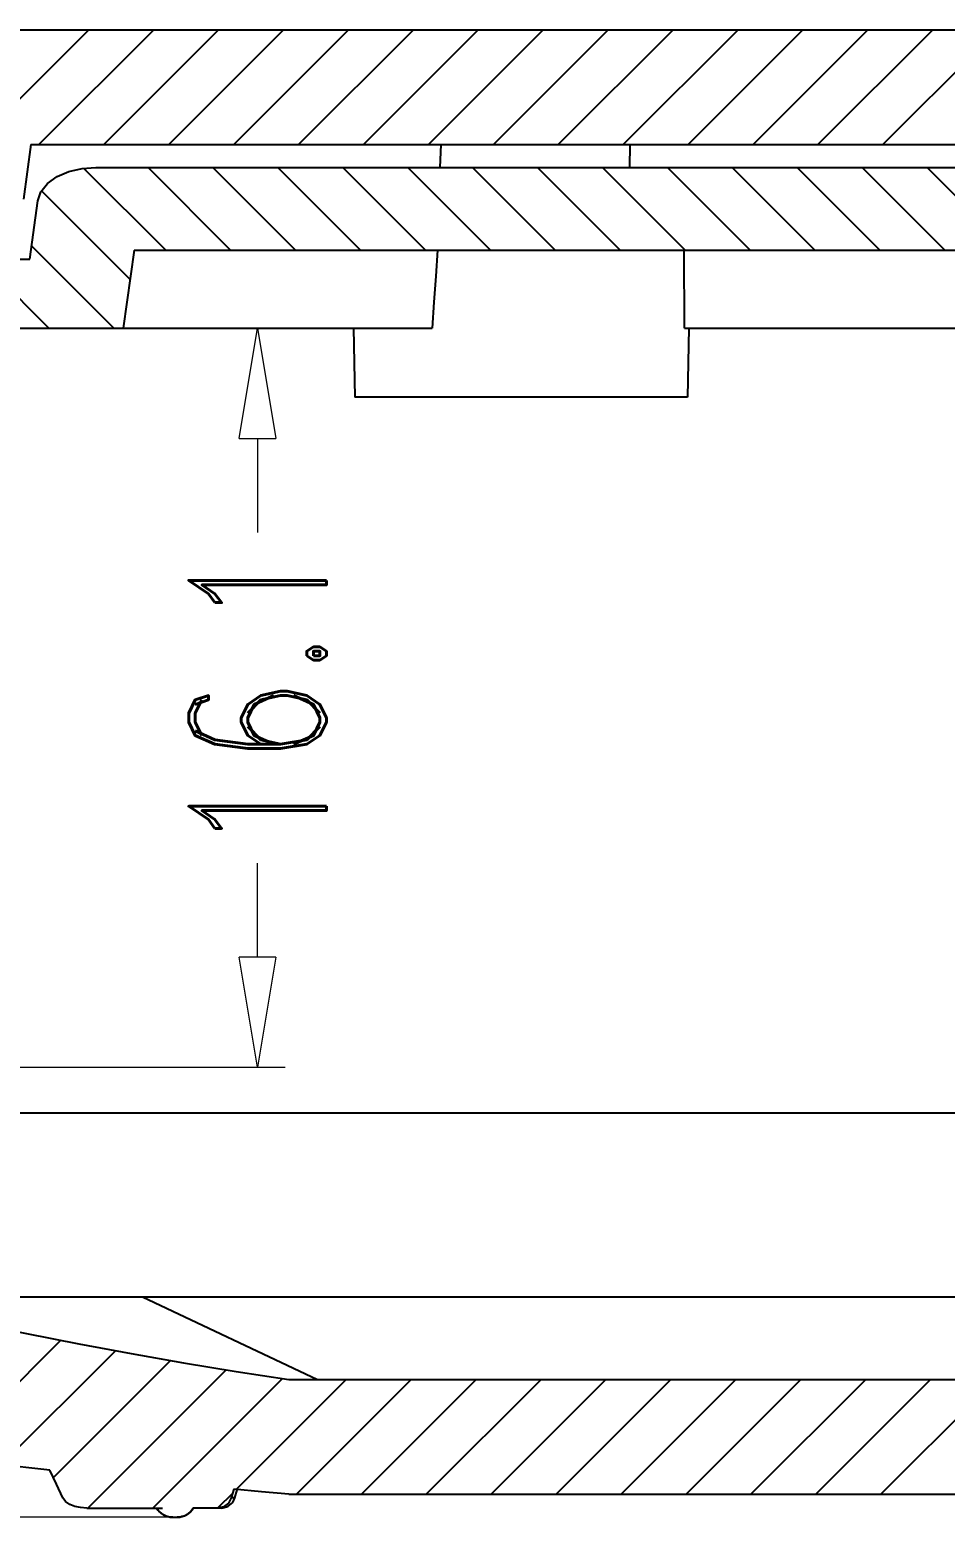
# Model space of a CAD drawing. Header units: millimetres. Extents: x 3608 to 4003, y 1445 to 1719.
# Drawn here: x 3653.86 to 3673.8, y 1521.85 to 1554.25 of the extents above; entities that cross this region are included whole.
import ezdxf

# ---------------------------------------------------------------- set-up
doc = ezdxf.new("R2010")
doc.units = ezdxf.units.MM
doc.layers.add('dim', color=82, linetype='Continuous', lineweight=9)
doc.styles.add('ROMAND', font='romand.shx', dxfattribs={"width": 0.75, "bigfont": 'gbcbig.shx'})
doc.dimstyles.new('YanXiu', dxfattribs={"dimtxt": 2.5, "dimasz": 2.2, "dimexe": 1, "dimexo": 0, "dimgap": 0.66, "dimtad": 0, "dimzin": 9, "dimdsep": 46, "dimtxsty": 'ROMAND', "dimblk": 'CLOSEDBLANK', "dimcen": 0, "dimclrd": 3, "dimclre": 3, "dimclrt": 7, "dimazin": 2, "dimtfac": 1, "dimtofl": 0, "dimtmove": 0, "dimatfit": 3, "dimldrblk": 'CLOSEDBLANK', "dimfxl": 0, "dimlwd": 5, "dimlwe": 5, "dimarcsym": 0})

# ---------------------------------------------------------------- blocks, each defined once
blk = doc.blocks.new('_ClosedBlank')
at = {"color": 0, "linetype": 'ByBlock', "lineweight": -2}
for p, q in [((-1, 0.167), (0, 0)), ((-1, 0.167), (-1, -0.167)), ((0, 0), (-1, -0.167))]:
    blk.add_line(p, q, dxfattribs=at)
blk = doc.blocks.new('*D10')
at = {"layer": 'Defpoints', "color": 0}
for p in [(3640.324, 1554.248), (3627.325, 1521.848), (3657.021, 1521.848)]:
    blk.add_point(p, dxfattribs=at)
at = {"layer": 'dim', "color": 3, "lineweight": 5}
for p, q in [((3640.324, 1554.248), (3626.725, 1554.248)), ((3627.325, 1551.848), (3627.325, 1542.183)), ((3627.325, 1524.248), (3627.325, 1533.913)), ((3657.021, 1521.848), (3626.725, 1521.848))]:
    blk.add_line(p, q, dxfattribs=at)
at = {"layer": 'dim', "color": 3, "lineweight": 5, "xscale": 2.4, "yscale": 2.4, "zscale": 2.4}
for p, rotation in [((3627.325, 1554.248), 90), ((3627.325, 1521.848), 270)]:
    blk.add_blockref('_ClosedBlank', p, dxfattribs=dict(at, rotation=rotation))
at = {"layer": 'dim', "color": 7, "insert": (3627.325, 1538.048), "char_height": 3, "attachment_point": 5, "rotation": 90, "style": 'ROMAND'}
blk.add_mtext('32.4', dxfattribs=at)
blk = doc.blocks.new('*D28')
at = {"layer": 'Defpoints', "color": 0}
for p in [(3655.891, 1547.748), (3658.821, 1547.748), (3652.563, 1531.648)]:
    blk.add_point(p, dxfattribs=at)
at = {"layer": 'dim', "color": 3, "lineweight": 5}
for p, q in [((3655.891, 1547.748), (3659.42, 1547.748)), ((3658.821, 1545.348), (3658.821, 1543.298)), ((3658.821, 1534.048), (3658.821, 1536.098)), ((3652.563, 1531.648), (3659.42, 1531.648))]:
    blk.add_line(p, q, dxfattribs=at)
at = {"layer": 'dim', "color": 3, "lineweight": 5, "xscale": 2.4, "yscale": 2.4, "zscale": 2.4}
for p, rotation in [((3658.821, 1547.748), 90), ((3658.821, 1531.648), 270)]:
    blk.add_blockref('_ClosedBlank', p, dxfattribs=dict(at, rotation=rotation))
at = {"layer": 'dim', "color": 7, "insert": (3658.821, 1539.698), "char_height": 3, "attachment_point": 5, "rotation": 90, "style": 'ROMAND'}
blk.add_mtext('16.1', dxfattribs=at)

msp = doc.modelspace()

# ---------------------------------------------------------------- linework, layer by layer
at = {"color": 7, "linetype": 'Continuous'}
for p, q in [((3640.324, 1554.248), (3733.177, 1554.248)), ((3653.884, 1551.748), (3653.724, 1550.559)), ((3653.884, 1551.748), (3716.961, 1551.748)), ((3662.815, 1551.748), (3662.792, 1551.248)), ((3666.933, 1551.748), (3666.924, 1551.248)), ((3654.998, 1551.226), (3655.297, 1551.248)), ((3655.297, 1551.248), (3717.012, 1551.248)), ((3654.032, 1550.518), (3654.102, 1550.72)), ((3653.858, 1549.248), (3654.032, 1550.518)), ((3656.134, 1549.448), (3655.891, 1547.748)), ((3656.134, 1549.448), (3715.289, 1549.448)), ((3651.628, 1549.248), (3653.858, 1549.248)), ((3652.19, 1547.748), (3662.623, 1547.748)), ((3660.912, 1547.748), (3660.938, 1546.248)), ((3668.122, 1547.748), (3694.004, 1547.748)), ((3668.214, 1547.748), (3668.188, 1546.248)), ((3668.188, 1546.248), (3660.938, 1546.248)), ((3709.546, 1530.648), (3652.58, 1530.648)), ((3652.65, 1526.648), (3709.476, 1526.648)), ((3656.314, 1526.648), (3660.125, 1524.848)), ((3659.505, 1524.848), (3713.194, 1524.848)), ((3654.298, 1522.872), (3653.058, 1523.008)), ((3654.439, 1522.57), (3654.298, 1522.872)), ((3654.579, 1522.27), (3654.439, 1522.57)), ((3658.3, 1522.463), (3658.246, 1522.27)), ((3658.327, 1522.27), (3658.246, 1522.27)), ((3658.281, 1522.172), (3658.327, 1522.27)), ((3658.904, 1522.405), (3658.3, 1522.463)), ((3658.327, 1522.27), (3658.374, 1522.443)), ((3659.505, 1522.348), (3658.904, 1522.405)), ((3659.505, 1522.348), (3720.063, 1522.348)), ((3655.1, 1522.048), (3656.75, 1522.048)), ((3656.668, 1521.984), (3656.622, 1522.048)), ((3656.72, 1521.935), (3656.668, 1521.984)), ((3656.975, 1521.848), (3656.93, 1521.85)), ((3656.968, 1521.848), (3657.075, 1521.848)), ((3657.42, 1522.048), (3657.389, 1522.001)), ((3658.037, 1522.048), (3657.42, 1522.048))]:
    msp.add_line(p, q, dxfattribs=at)
at = {"color": 40, "linetype": 'Continuous'}
for p, q in [((3655.143, 1554.248), (3651.721, 1550.826)), ((3656.558, 1554.248), (3654.058, 1551.748)), ((3657.972, 1554.248), (3655.472, 1551.748)), ((3659.386, 1554.248), (3656.886, 1551.748)), ((3660.8, 1554.248), (3658.3, 1551.748)), ((3662.214, 1554.248), (3659.714, 1551.748)), ((3663.629, 1554.248), (3661.129, 1551.748)), ((3665.043, 1554.248), (3662.543, 1551.748)), ((3666.457, 1554.248), (3663.957, 1551.748)), ((3667.871, 1554.248), (3665.371, 1551.748)), ((3669.286, 1554.248), (3666.786, 1551.748)), ((3670.7, 1554.248), (3668.2, 1551.748)), ((3672.114, 1554.248), (3669.614, 1551.748)), ((3673.528, 1554.248), (3671.028, 1551.748)), ((3674.942, 1554.248), (3672.442, 1551.748)), ((3655.039, 1551.229), (3656.82, 1549.448)), ((3656.434, 1551.248), (3658.234, 1549.448)), ((3657.848, 1551.248), (3659.648, 1549.448)), ((3659.263, 1551.248), (3661.063, 1549.448)), ((3660.677, 1551.248), (3662.477, 1549.448)), ((3662.091, 1551.248), (3663.891, 1549.448)), ((3663.505, 1551.248), (3665.305, 1549.448)), ((3664.919, 1551.248), (3666.719, 1549.448)), ((3666.334, 1551.248), (3668.134, 1549.448)), ((3667.748, 1551.248), (3669.548, 1549.448)), ((3669.162, 1551.248), (3670.962, 1549.448)), ((3670.576, 1551.248), (3672.376, 1549.448)), ((3671.991, 1551.248), (3673.791, 1549.448)), ((3673.405, 1551.248), (3675.205, 1549.448)), ((3654.116, 1550.738), (3656.043, 1548.811)), ((3653.898, 1549.541), (3655.692, 1547.748)), ((3652.777, 1549.248), (3654.277, 1547.748)), ((3654.536, 1525.702), (3651.964, 1523.13)), ((3655.725, 1525.476), (3653.237, 1522.988)), ((3656.924, 1525.261), (3654.374, 1522.711)), ((3658.135, 1525.058), (3655.125, 1522.048)), ((3659.361, 1524.87), (3656.539, 1522.048)), ((3660.754, 1524.848), (3658.362, 1522.457)), ((3662.168, 1524.848), (3659.668, 1522.348)), ((3663.582, 1524.848), (3661.082, 1522.348)), ((3664.996, 1524.848), (3662.496, 1522.348)), ((3666.41, 1524.848), (3663.91, 1522.348)), ((3667.825, 1524.848), (3665.325, 1522.348)), ((3669.239, 1524.848), (3666.739, 1522.348)), ((3670.653, 1524.848), (3668.153, 1522.348)), ((3672.067, 1524.848), (3669.567, 1522.348)), ((3673.481, 1524.848), (3670.981, 1522.348)), ((3674.896, 1524.848), (3672.396, 1522.348)), ((3658.273, 1522.368), (3657.956, 1522.05))]:
    msp.add_line(p, q, dxfattribs=at)
at = {"color": 7, "linetype": 'Continuous'}
for points in [[(3654.102, 1550.72), (3654.246, 1550.9), (3654.452, 1551.048), (3654.71, 1551.159), (3654.998, 1551.226)], [(3662.743, 1549.448), (3662.702, 1548.884), (3662.662, 1548.317), (3662.623, 1547.748)], [(3668.122, 1547.748), (3668.12, 1548.317), (3668.116, 1548.884), (3668.112, 1549.448)], [(3652.66, 1526.076), (3653.79, 1525.848), (3654.924, 1525.626), (3656.064, 1525.413), (3657.21, 1525.211), (3658.357, 1525.022), (3659.505, 1524.848)], [(3655.1, 1522.048), (3654.96, 1522.058), (3654.837, 1522.085), (3654.729, 1522.129), (3654.64, 1522.19), (3654.579, 1522.27)], [(3658.246, 1522.27), (3658.185, 1522.156), (3658.079, 1522.077), (3657.946, 1522.048)], [(3658.037, 1522.048), (3658.174, 1522.081), (3658.281, 1522.172)], [(3656.829, 1521.874), (3656.775, 1521.898), (3656.72, 1521.935)], [(3656.93, 1521.85), (3656.881, 1521.858), (3656.829, 1521.874)], [(3657.248, 1521.888), (3657.211, 1521.873), (3657.173, 1521.861), (3657.135, 1521.853), (3657.099, 1521.849), (3657.068, 1521.848)], [(3657.389, 1522.001), (3657.354, 1521.962), (3657.319, 1521.932), (3657.284, 1521.908), (3657.248, 1521.888)]]:
    msp.add_lwpolyline(points, dxfattribs=at)
for centre, start, end in [((3656.968, 1522.248), 210, 269.9977), ((3657.075, 1522.248), 270.0021, 330)]:
    msp.add_arc(centre, 0.4, start, end, dxfattribs=at)

# ---------------------------------------------------------------- dimensions: what is measured, and where the dimension line sits
at = {"layer": 'dim'}
for base, p1, p2, override, picture, middle in [((3627.325, 1521.848), (3640.324, 1554.248), (3657.021, 1521.848), {"dimtxt": 3, "dimasz": 2.4, "dimexe": 0.5997, "dimgap": 0.5997}, '*D10', (3627.325, 1538.048)), ((3658.821, 1547.748), (3652.563, 1531.648), (3655.891, 1547.748), {"dimtxt": 3, "dimasz": 2.4, "dimexe": 0.5997, "dimgap": 0.5997, "dimzin": 8}, '*D28', (3658.821, 1539.698))]:
    dim = msp.add_linear_dim(base=base, p1=p1, p2=p2, angle=90, dimstyle='YanXiu', override=override, dxfattribs=at)
    dim.commit()
    dim.dimension.update_dxf_attribs({"geometry": picture, "text_midpoint": middle})

doc.saveas('drawing.dxf')
